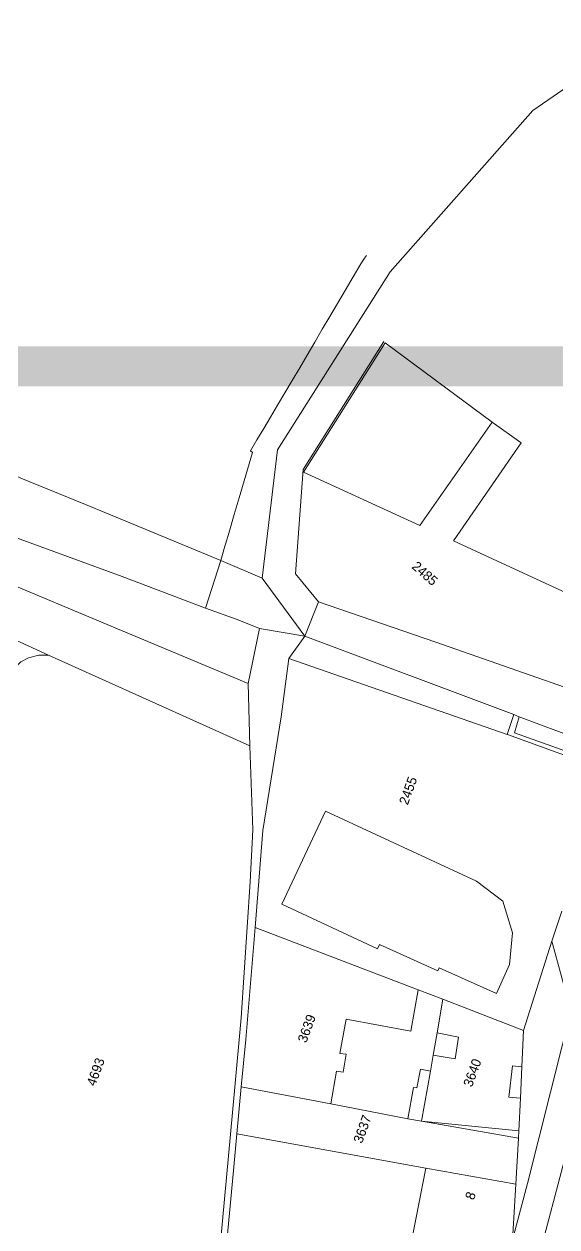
# Model space of a CAD drawing. Header units: metres. Extents: x -334141 to -333355, y -28230 to -27441.
# Drawn here: x -333912.7 to -333843.1, y -27601.9 to -27444.8 of the extents above; entities that cross this region are included whole.
import ezdxf

# ---------------------------------------------------------------- set-up
doc = ezdxf.new("R2010")
doc.units = ezdxf.units.M
for name, color, linetype, lineweight, true_color in [('EB-BASE-DIVIDING', 7, 'CONTINUOUS', 18, 0xc8bcac), ('EB-BASE-EASEMENTS', 7, 'CONTINUOUS', 18, 0x71806b), ('EB-BASE-PARCEL-NUMBERS', 7, 'CONTINUOUS', 9, 0x8a8d90), ('EB-BASE-PARCELS', 7, 'CONTINUOUS', 18, 0x8a8d90), ('EB-BASE-SECTIONS', 7, 'CONTINUOUS', 9, 0xded8cf), ('EB-BASE-SHEETS', 7, 'CONTINUOUS', 9, 0xded8cf), ('EB-BASE-STRUCTURES', 7, 'CONTINUOUS', 18, 0x4e504d), ('EB-TITLE', 7, 'CONTINUOUS', 25, 0x151515)]:
    doc.layers.add(name, color=color, linetype=linetype, lineweight=lineweight, true_color=true_color)
doc.styles.add('OD-INTER', font='Inter.ttf')

msp = doc.modelspace()

# ---------------------------------------------------------------- linework, layer by layer
at = {"layer": 'EB-BASE-DIVIDING'}
msp.add_lwpolyline([(-333876.04, -27524.75), (-333881.93, -27523.75)], dxfattribs=at)
at = {"layer": 'EB-BASE-EASEMENTS'}
for points in [[(-333848.73, -27534.98), (-333849.59, -27537.58)], [(-333788.5, -27563.75), (-333795.01, -27560.56), (-333810.13, -27553.25), (-333823.95, -27546.53), (-333826.5, -27545.37), (-333834.51, -27542.52), (-333842.54, -27539.54), (-333848.61, -27537.35), (-333848.01, -27535.26)], [(-333873.3, -27547.6), (-333879.03, -27559.74)], [(-333879.03, -27559.74), (-333866.52, -27565.61), (-333866.28, -27565.04), (-333858.65, -27568.48), (-333858.49, -27568.08), (-333850.97, -27571.43), (-333849.27, -27567.63), (-333848.89, -27563.51), (-333850.14, -27559.35), (-333853.58, -27556.77), (-333873.3, -27547.6)]]:
    msp.add_lwpolyline(points, dxfattribs=at)
at = {"layer": 'EB-BASE-PARCELS'}
for points in [[(-333886.46, -27512.97), (-333886.38, -27512.72), (-333885.9, -27511.14), (-333885.27, -27508.86), (-333884.61, -27506.66), (-333883.95, -27504.46), (-333883.29, -27502.21), (-333882.86, -27500.72), (-333883.13, -27500.54), (-333882.28, -27499.1), (-333881.39, -27497.62), (-333880.49, -27496.14), (-333879.6, -27494.57), (-333878.63, -27492.96), (-333877.66, -27491.33), (-333876.68, -27489.68), (-333875.71, -27488), (-333874.73, -27486.33), (-333873.74, -27484.64), (-333872.76, -27482.95), (-333871.75, -27481.29), (-333870.74, -27479.56), (-333869.72, -27477.77), (-333868.71, -27476.07), (-333868.22, -27475.34), (-333867.95, -27475.01)], [(-333976.01, -27485.44), (-333950.27, -27496.72), (-333930.99, -27504.91), (-333917.78, -27510.41), (-333899.89, -27516.94), (-333889.02, -27521.07)], [(-333865.7, -27486.23), (-333876.26, -27502.95), (-333877.26, -27516.59), (-333874.23, -27520.26)], [(-333883.44, -27530.92), (-333905.59, -27521.65), (-333924.33, -27513.82), (-333949.27, -27503.44), (-333965.16, -27496.86), (-333969.77, -27494.96)], [(-333961.64, -27503.81), (-333950.89, -27508.57), (-333921.71, -27521.65), (-333909.53, -27527.22)], [(-333887.01, -27514.85), (-333886.46, -27512.97)], [(-333887.01, -27514.85), (-333889.02, -27521.07)], [(-333881.93, -27523.75), (-333884.86, -27522.56), (-333889.02, -27521.07)], [(-333874.23, -27520.26), (-333876.04, -27524.75)], [(-333874.23, -27520.26), (-333858.91, -27525.51), (-333841.24, -27531.69)], [(-333883.44, -27530.92), (-333881.93, -27523.75)], [(-333878.12, -27527.64), (-333876.04, -27524.75)], [(-333909.53, -27527.22), (-333910.8, -27527.22), (-333912.15, -27527.57), (-333913.12, -27528.09), (-333914.12, -27529.08), (-333914.74, -27530), (-333922.3, -27547.22), (-333932.23, -27569.25), (-333944.1, -27595.99), (-333954.99, -27620.26), (-333955.28, -27621.17), (-333955.28, -27622.15), (-333955.07, -27623.09), (-333954.69, -27623.82), (-333954.23, -27624.41), (-333952.91, -27625.33)], [(-333883.22, -27539.09), (-333909.53, -27527.22)], [(-333882.51, -27562.8), (-333881.51, -27550.12), (-333879.12, -27535.28), (-333878.12, -27527.64)], [(-333849.59, -27537.58), (-333878.12, -27527.64)], [(-333883.22, -27539.09), (-333883.44, -27530.92)], [(-333836.36, -27542.37), (-333849.55, -27537.59), (-333849.59, -27537.58)], [(-333889.24, -27643.64), (-333888.44, -27622.48), (-333887.04, -27603.96), (-333885.2, -27584.14), (-333884.32, -27574.62), (-333883.16, -27556.82), (-333882.81, -27550.03), (-333883.22, -27539.09)], [(-333843.74, -27564.6), (-333842.42, -27560.68)], [(-333884.32, -27583.62), (-333883.74, -27577.43), (-333882.51, -27562.8)], [(-333882.51, -27562.8), (-333861.2, -27570.96)], [(-333848.92, -27603.81), (-333846.94, -27596.26), (-333842.39, -27578.26), (-333841.2, -27573.83), (-333843.74, -27564.6)], [(-333847.43, -27576.26), (-333843.74, -27564.6)], [(-333861.2, -27570.96), (-333857.99, -27572.19)], [(-333858.75, -27576.59), (-333857.99, -27572.19)], [(-333857.99, -27572.19), (-333847.43, -27576.26)], [(-333859.26, -27579.49), (-333858.75, -27576.59)], [(-333847.43, -27576.26), (-333847.66, -27581.03)], [(-333859.62, -27581.57), (-333859.26, -27579.49)], [(-333860.76, -27588.13), (-333859.62, -27581.57)], [(-333847.66, -27581.03), (-333847.86, -27585.1)], [(-333884.91, -27589.76), (-333884.32, -27583.62)], [(-333884.32, -27583.62), (-333872.61, -27585.86)], [(-333847.86, -27585.1), (-333848.07, -27589.39)], [(-333872.61, -27585.86), (-333862.56, -27587.79)], [(-333862.56, -27587.79), (-333860.76, -27588.13)], [(-333848.11, -27590.35), (-333860.76, -27588.13)], [(-333886.94, -27611.72), (-333885.36, -27594.54), (-333884.91, -27589.76)], [(-333860.2, -27594.25), (-333884.91, -27589.76)], [(-333848.07, -27589.39), (-333848.11, -27590.35)], [(-333848.11, -27590.35), (-333848.47, -27596.34)], [(-333841.9, -27592.5), (-333845.52, -27606.2), (-333852.57, -27613.32), (-333860.8, -27621.62)], [(-333860.2, -27594.25), (-333861.97, -27603.14)], [(-333848.47, -27596.34), (-333860.2, -27594.25)], [(-333848.47, -27596.34), (-333848.86, -27602.92)]]:
    msp.add_lwpolyline(points, dxfattribs=at)
at = {"layer": 'EB-BASE-SECTIONS'}
for points in [[(-333973.02, -27474.8), (-333970.99, -27476.28), (-333967.79, -27477.97), (-333960.35, -27481.53), (-333959.52, -27481.94), (-333955.89, -27483.72), (-333955.75, -27483.78), (-333952.42, -27485.42), (-333945.2, -27488.92), (-333937.55, -27492.72), (-333926.7, -27497.97), (-333919, -27501.4), (-333913.12, -27504.09), (-333904.7, -27507.53), (-333898.13, -27510.22), (-333887.01, -27514.85)], [(-333876.04, -27524.75), (-333848.73, -27534.98)], [(-333848.73, -27534.98), (-333848.01, -27535.26)], [(-333848.01, -27535.26), (-333842.86, -27537.2), (-333823.92, -27544.38), (-333806.02, -27552.64), (-333788.78, -27562.87)]]:
    msp.add_lwpolyline(points, dxfattribs=at)
at = {"layer": 'EB-BASE-SHEETS'}
for points in [[(-333881.61, -27517.14), (-333879.61, -27500.41), (-333864.89, -27477.13), (-333846.24, -27456.06), (-333829.85, -27444.75), (-333827.65, -27447.13)], [(-333881.61, -27517.14), (-333887.01, -27514.85)], [(-333876.04, -27524.75), (-333881.61, -27517.14)]]:
    msp.add_lwpolyline(points, dxfattribs=at)
at = {"layer": 'EB-BASE-STRUCTURES'}
for points in [[(-333861, -27510.29), (-333876.19, -27503.31), (-333865.54, -27486.4), (-333851.56, -27496.76)], [(-333851.56, -27496.76), (-333861, -27510.29)], [(-333851.56, -27496.76), (-333847.74, -27499.47), (-333856.61, -27512.3), (-333838.95, -27520.42), (-333837.51, -27520.51), (-333835.53, -27520.24), (-333833.04, -27519.11), (-333832.26, -27518.53), (-333831.5, -27517.67), (-333819.96, -27501.02)], [(-333861.2, -27570.96), (-333862.18, -27576.35), (-333870.64, -27574.77), (-333871.44, -27579.26), (-333870.61, -27579.38), (-333871, -27581.73), (-333871.9, -27581.57), (-333872.61, -27585.86)], [(-333858.75, -27576.59), (-333855.93, -27577.12), (-333856.39, -27579.99), (-333859.26, -27579.49)], [(-333847.66, -27581.03), (-333848.87, -27580.87), (-333849.37, -27584.99), (-333847.86, -27585.1)], [(-333859.62, -27581.57), (-333860.92, -27581.33), (-333861.38, -27583.77), (-333861.82, -27583.72), (-333862.56, -27587.79)], [(-333860.76, -27588.13), (-333848.07, -27589.39)]]:
    msp.add_lwpolyline(points, dxfattribs=at)

# ---------------------------------------------------------------- texts
at = {"layer": 'EB-BASE-PARCEL-NUMBERS', "style": 'OD-INTER'}
for s, rotation, p in [('2485', 318.6325, (-333862.14, -27515.78)), ('2455', 69.9902, (-333862.58, -27546.89)), ('3639', 69.9902, (-333875.83, -27577.96)), ('4693', 69.9902, (-333903.41, -27583.63)), ('3640', 69.9902, (-333854.19, -27583.75)), ('3637', 69.9902, (-333868.55, -27591.11)), ('8', 69.9902, (-333853.96, -27598.5))]:
    msp.add_text(s, height=1.25, rotation=rotation, dxfattribs=at).set_placement(p)
at = {"layer": 'EB-TITLE', "insert": (-334059.11, -27487.72), "char_height": 3.5, "width": 380, "attachment_point": 1, "style": 'OD-INTER', "bg_fill": 1, "box_fill_scale": 1.25, "bg_fill_color": 0, "bg_fill_true_color": 16052973}
msp.add_mtext('ARC 531-13   ENTERING BEIRUT   —   06  GROUND + UPPER USE', dxfattribs=at)

doc.saveas('drawing.dxf')
